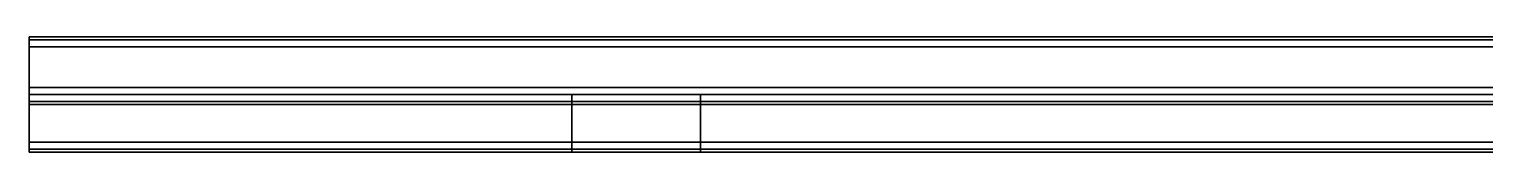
# Model space of a CAD drawing. Header units: millimetres. Extents: x -2000 to 0, y -2 to 2.
# Drawn here: x -2000 to -1940.1, y -2.4 to 2.4 of the extents above; entities that cross this region are included whole.
import ezdxf

# ---------------------------------------------------------------- set-up
doc = ezdxf.new("R2010")
doc.units = ezdxf.units.MM
doc.header["$MEASUREMENT"] = 0
doc.layers.add('2 Meter Open Rail', color=7, linetype='Continuous')

msp = doc.modelspace()

# ---------------------------------------------------------------- linework, layer by layer
at = {"layer": '2 Meter Open Rail', "lineweight": 30}
for p, q in [((-2000, 2.374, 19.908), (-2000, 2.375, 19.922)), ((-2000, 2.375, 19.922), (-2000, 2.375, 19.935)), ((-2000, 2.375, 19.935), (-2000, 2.375, 20.122)), ((-2000, 2.375, 20.122), (-2000, 2.375, 20.136)), ((-2000, 2.375, 20.136), (-2000, 2.374, 20.15)), ((-2000, 2.375, 20.122), (0, 2.375, 20.122)), ((-2000, 2.375, 19.935), (0, 2.375, 19.935)), ((-2000, 2.373, 19.894), (-2000, 2.374, 19.908)), ((-2000, 2.374, 20.15), (-2000, 2.373, 20.164)), ((-2000, 2.371, 19.88), (-2000, 2.373, 19.894)), ((-2000, 2.373, 20.164), (-2000, 2.371, 20.177)), ((-2000, 2.369, 19.866), (-2000, 2.371, 19.88)), ((-2000, 2.371, 20.177), (-2000, 2.369, 20.191)), ((-2000, 2.366, 19.853), (-2000, 2.369, 19.866)), ((-2000, 2.369, 20.191), (-2000, 2.366, 20.205)), ((-2000, 2.363, 19.839), (-2000, 2.366, 19.853)), ((-2000, 2.366, 20.205), (-2000, 2.363, 20.218)), ((-2000, 2.36, 19.826), (-2000, 2.363, 19.839)), ((-2000, 2.363, 20.218), (-2000, 2.36, 20.232)), ((-2000, 2.356, 19.813), (-2000, 2.36, 19.826)), ((-2000, 2.36, 20.232), (-2000, 2.356, 20.245)), ((-2000, 2.352, 19.799), (-2000, 2.356, 19.813)), ((-2000, 2.356, 20.245), (-2000, 2.352, 20.258)), ((-2000, 2.347, 19.786), (-2000, 2.352, 19.799)), ((-2000, 2.352, 20.258), (-2000, 2.347, 20.271)), ((-2000, 2.341, 19.774), (-2000, 2.347, 19.786)), ((-2000, 2.347, 20.271), (-2000, 2.341, 20.284)), ((-2000, 2.336, 19.761), (-2000, 2.341, 19.774)), ((-2000, 2.341, 20.284), (-2000, 2.336, 20.297)), ((-2000, 2.329, 19.749), (-2000, 2.336, 19.761)), ((-2000, 2.336, 20.297), (-2000, 2.329, 20.309)), ((-2000, 2.323, 19.736), (-2000, 2.329, 19.749)), ((-2000, 2.329, 20.309), (-2000, 2.323, 20.321)), ((-2000, 2.316, 19.724), (-2000, 2.323, 19.736)), ((-2000, 2.323, 20.321), (-2000, 2.316, 20.333)), ((-2000, 2.308, 19.713), (-2000, 2.316, 19.724)), ((-2000, 2.316, 20.333), (-2000, 2.308, 20.345)), ((-2000, 2.301, 19.701), (-2000, 2.308, 19.713)), ((-2000, 2.308, 20.345), (-2000, 2.301, 20.356)), ((-2000, 2.292, 19.69), (-2000, 2.301, 19.701)), ((-2000, 2.301, 20.356), (-2000, 2.292, 20.368)), ((-2000, 2.284, 19.679), (-2000, 2.292, 19.69)), ((-2000, 2.292, 20.368), (-2000, 2.284, 20.378)), ((-2000, 2.275, 19.668), (-2000, 2.284, 19.679)), ((-2000, 2.284, 20.378), (-2000, 2.275, 20.389)), ((-2000, 2.266, 19.658), (-2000, 2.275, 19.668)), ((-2000, 2.275, 20.389), (-2000, 2.266, 20.399)), ((-2000, 2.256, 19.648), (-2000, 2.266, 19.658)), ((-2000, 2.266, 20.399), (-2000, 2.256, 20.409)), ((-2000, 2.246, 19.638), (-2000, 2.256, 19.648)), ((-2000, 2.256, 20.409), (-2000, 0.287, 22.378)), ((-2000, 2.256, 20.409), (0, 2.256, 20.409)), ((-2000, 2.236, 19.629), (-2000, 2.246, 19.638)), ((-2000, 2.225, 19.62), (-2000, 2.236, 19.629)), ((-2000, 2.214, 19.612), (-2000, 2.225, 19.62)), ((-2000, 2.203, 19.603), (-2000, 2.214, 19.612)), ((-2000, 2.191, 19.596), (-2000, 2.203, 19.603)), ((-2000, 2.18, 19.588), (-2000, 2.191, 19.596)), ((-2000, 2.168, 19.581), (-2000, 2.18, 19.588)), ((-2000, 2.156, 19.575), (-2000, 2.168, 19.581)), ((-2000, 2.143, 19.568), (-2000, 2.156, 19.575)), ((-2000, 2.131, 19.563), (-2000, 2.143, 19.568)), ((-2000, 2.118, 19.557), (-2000, 2.131, 19.563)), ((-2000, 2.105, 19.553), (-2000, 2.118, 19.557)), ((-2000, 2.092, 19.548), (-2000, 2.105, 19.553)), ((-2000, 2.078, 19.544), (-2000, 2.092, 19.548)), ((-2000, 2.065, 19.541), (-2000, 2.078, 19.544)), ((-2000, 2.051, 19.538), (-2000, 2.065, 19.541)), ((-2000, 2.038, 19.535), (-2000, 2.051, 19.538)), ((-2000, 2.024, 19.533), (-2000, 2.038, 19.535)), ((-2000, 2.01, 19.531), (-2000, 2.024, 19.533)), ((-2000, 1.996, 19.53), (-2000, 2.01, 19.531)), ((-2000, 1.982, 19.529), (-2000, 1.996, 19.53)), ((-2000, 1.969, 19.529), (-2000, 1.982, 19.529)), ((-2000, 0, 19.529), (-2000, 1.969, 19.529)), ((-2000, 1.969, 19.529), (0, 1.969, 19.529)), ((-2000, 0.287, 22.378), (-2000, 0.277, 22.388)), ((-2000, 0.287, 22.378), (0, 0.287, 22.378)), ((-2000, 0.277, 22.388), (-2000, 0.267, 22.397)), ((-2000, 0.267, 22.397), (-2000, 0.256, 22.406)), ((-2000, 0.256, 22.406), (-2000, 0.246, 22.414)), ((-2000, 0.246, 22.414), (-2000, 0.234, 22.423)), ((-2000, 0.234, 22.423), (-2000, 0.223, 22.43)), ((-2000, 0.223, 22.43), (-2000, 0.211, 22.438)), ((-2000, 0.211, 22.438), (-2000, 0.199, 22.445)), ((-2000, 0.199, 22.445), (-2000, 0.187, 22.451)), ((-2000, 0.187, 22.451), (-2000, 0.175, 22.458)), ((-2000, 0.175, 22.458), (-2000, 0.162, 22.463)), ((-2000, 0.162, 22.463), (-2000, 0.149, 22.469)), ((-2000, 0.149, 22.469), (-2000, 0.136, 22.474)), ((-2000, 0.136, 22.474), (-2000, 0.123, 22.478)), ((-2000, 0.123, 22.478), (-2000, 0.11, 22.482)), ((-2000, 0.11, 22.482), (-2000, 0.096, 22.485)), ((-2000, 0.096, 22.485), (-2000, 0.083, 22.488)), ((-2000, 0.083, 22.488), (-2000, 0.069, 22.491)), ((-2000, 0.069, 22.491), (-2000, 0.055, 22.493)), ((-2000, 0.055, 22.493), (-2000, 0.042, 22.495)), ((-2000, 0.042, 22.495), (-2000, 0.028, 22.496)), ((-2000, 0.028, 22.496), (-2000, 0.014, 22.497)), ((-2000, 0.014, 22.497), (-2000, 0, 22.497)), ((-2000, 0, 0.406), (-2000, 0, 19.529)), ((-2000, 0, 19.529), (0, 0, 19.529)), ((-2000, 0, 19.529), (-2000, 0, 22.497)), ((-2000, -0.001, 0.379), (-2000, 0, 0.393)), ((-2000, 0, 0.393), (-2000, 0, 0.406)), ((-2000, 0, 22.497), (-2000, -0.014, 22.497)), ((-2000, -2.375, 11.333), (-2000, 0, 11.333)), ((-2000, 0, 0.406), (0, 0, 0.406)), ((-2000, -0.002, 0.365), (-2000, -0.001, 0.379)), ((-2000, -0.004, 0.351), (-2000, -0.002, 0.365)), ((-2000, -0.006, 0.337), (-2000, -0.004, 0.351)), ((-2000, -0.009, 0.324), (-2000, -0.006, 0.337)), ((-2000, -0.012, 0.31), (-2000, -0.009, 0.324)), ((-2000, -0.015, 0.297), (-2000, -0.012, 0.31)), ((-2000, -0.014, 22.497), (-2000, -0.028, 22.496)), ((-2000, -0.019, 0.283), (-2000, -0.015, 0.297)), ((-2000, -0.023, 0.27), (-2000, -0.019, 0.283)), ((-2000, -0.028, 0.257), (-2000, -0.023, 0.27)), ((-2000, -0.034, 0.244), (-2000, -0.028, 0.257)), ((-2000, -0.028, 22.496), (-2000, -0.042, 22.495)), ((-2000, -0.039, 0.232), (-2000, -0.034, 0.244)), ((-2000, -0.046, 0.219), (-2000, -0.039, 0.232)), ((-2000, -0.042, 22.495), (-2000, -0.055, 22.493)), ((-2000, -0.052, 0.207), (-2000, -0.046, 0.219)), ((-2000, -0.059, 0.195), (-2000, -0.052, 0.207)), ((-2000, -0.055, 22.493), (-2000, -0.069, 22.491)), ((-2000, -0.067, 0.184), (-2000, -0.059, 0.195)), ((-2000, -0.074, 0.172), (-2000, -0.067, 0.184)), ((-2000, -0.069, 22.491), (-2000, -0.083, 22.488)), ((-2000, -0.083, 0.161), (-2000, -0.074, 0.172)), ((-2000, -0.091, 0.15), (-2000, -0.083, 0.161)), ((-2000, -0.083, 22.488), (-2000, -0.096, 22.485)), ((-2000, -0.1, 0.139), (-2000, -0.091, 0.15)), ((-2000, -0.096, 22.485), (-2000, -0.11, 22.482)), ((-2000, -0.109, 0.129), (-2000, -0.1, 0.139)), ((-2000, -0.119, 0.119), (-2000, -0.109, 0.129)), ((-2000, -0.11, 22.482), (-2000, -0.123, 22.478)), ((-2000, -0.129, 0.109), (-2000, -0.119, 0.119)), ((-2000, -0.123, 22.478), (-2000, -0.136, 22.474)), ((-2000, -0.139, 0.1), (-2000, -0.129, 0.109)), ((-2000, -0.136, 22.474), (-2000, -0.149, 22.469)), ((-2000, -0.15, 0.091), (-2000, -0.139, 0.1)), ((-2000, -0.149, 22.469), (-2000, -0.162, 22.463)), ((-2000, -0.161, 0.083), (-2000, -0.15, 0.091)), ((-2000, -0.172, 0.074), (-2000, -0.161, 0.083)), ((-2000, -0.162, 22.463), (-2000, -0.175, 22.458)), ((-2000, -0.184, 0.067), (-2000, -0.172, 0.074)), ((-2000, -0.175, 22.458), (-2000, -0.187, 22.451)), ((-2000, -0.195, 0.059), (-2000, -0.184, 0.067)), ((-2000, -0.187, 22.451), (-2000, -0.199, 22.445)), ((-2000, -0.207, 0.052), (-2000, -0.195, 0.059)), ((-2000, -0.199, 22.445), (-2000, -0.211, 22.438)), ((-2000, -0.219, 0.046), (-2000, -0.207, 0.052)), ((-2000, -0.211, 22.438), (-2000, -0.223, 22.43)), ((-2000, -0.232, 0.039), (-2000, -0.219, 0.046)), ((-2000, -0.223, 22.43), (-2000, -0.234, 22.423)), ((-2000, -0.244, 0.034), (-2000, -0.232, 0.039)), ((-2000, -0.234, 22.423), (-2000, -0.246, 22.414)), ((-2000, -0.257, 0.028), (-2000, -0.244, 0.034)), ((-2000, -0.246, 22.414), (-2000, -0.256, 22.406)), ((-2000, -0.256, 22.406), (-2000, -0.267, 22.397)), ((-2000, -0.27, 0.023), (-2000, -0.257, 0.028)), ((-2000, -0.267, 22.397), (-2000, -0.277, 22.388)), ((-2000, -0.283, 0.019), (-2000, -0.27, 0.023)), ((-2000, -0.277, 22.388), (-2000, -0.287, 22.378)), ((-2000, -0.297, 0.015), (-2000, -0.283, 0.019)), ((-2000, -0.287, 22.378), (-2000, -2.256, 20.409)), ((-2000, -0.287, 22.378), (0, -0.287, 22.378)), ((-2000, -0.31, 0.012), (-2000, -0.297, 0.015)), ((-2000, -0.324, 0.009), (-2000, -0.31, 0.012)), ((-2000, -0.337, 0.006), (-2000, -0.324, 0.009)), ((-2000, -0.351, 0.004), (-2000, -0.337, 0.006)), ((-2000, -0.365, 0.002), (-2000, -0.351, 0.004)), ((-2000, -0.379, 0.001), (-2000, -0.365, 0.002)), ((-2000, -0.393, 0), (-2000, -0.379, 0.001)), ((-2000, -0.406), (-2000, -0.393, 0)), ((-2000, -1.969), (-2000, -0.406)), ((-2000, -0.406), (0, -0.406)), ((-1977.649, 0, 13.163), (-1977.65, 0, 6.404)), ((-1977.65, 0, 6.404), (-1977.649, 0, 6.345)), ((-1977.65, 0, 6.404), (-1977.65, -2.375, 6.404)), ((-1977.65, 0, 13.104), (-1977.65, -2.375, 13.104)), ((-1977.647, 0, 13.222), (-1977.649, 0, 13.163)), ((-1977.649, 0, 6.345), (-1977.647, 0, 6.286)), ((-1977.644, 0, 13.282), (-1977.647, 0, 13.222)), ((-1977.647, 0, 6.286), (-1977.644, 0, 6.226)), ((-1977.639, 0, 13.342), (-1977.644, 0, 13.282)), ((-1977.644, 0, 6.226), (-1977.639, 0, 6.166)), ((-1977.633, 0, 13.403), (-1977.639, 0, 13.342)), ((-1977.639, 0, 6.166), (-1977.633, 0, 6.106)), ((-1977.625, 0, 13.464), (-1977.633, 0, 13.403)), ((-1977.633, 0, 6.106), (-1977.625, 0, 6.045)), ((-1977.616, 0, 13.525), (-1977.625, 0, 13.464)), ((-1977.625, 0, 6.045), (-1977.616, 0, 5.984)), ((-1977.606, 0, 13.587), (-1977.616, 0, 13.525)), ((-1977.616, 0, 5.984), (-1977.606, 0, 5.922)), ((-1977.594, 0, 13.648), (-1977.606, 0, 13.587)), ((-1977.606, 0, 5.922), (-1977.594, 0, 5.86)), ((-1977.58, 0, 13.71), (-1977.594, 0, 13.648)), ((-1977.594, 0, 5.86), (-1977.58, 0, 5.799)), ((-1977.565, 0, 13.772), (-1977.58, 0, 13.71)), ((-1977.58, 0, 5.799), (-1977.565, 0, 5.737)), ((-1977.548, 0, 13.833), (-1977.565, 0, 13.772)), ((-1977.565, 0, 5.737), (-1977.548, 0, 5.675)), ((-1977.529, 0, 13.895), (-1977.548, 0, 13.833)), ((-1977.548, 0, 5.675), (-1977.529, 0, 5.613)), ((-1977.509, 0, 13.957), (-1977.529, 0, 13.895)), ((-1977.529, 0, 5.613), (-1977.509, 0, 5.552)), ((-1977.487, 0, 14.018), (-1977.509, 0, 13.957)), ((-1977.509, 0, 5.552), (-1977.487, 0, 5.49)), ((-1977.464, 0, 14.08), (-1977.487, 0, 14.018)), ((-1977.487, 0, 5.49), (-1977.464, 0, 5.429)), ((-1977.439, 0, 14.141), (-1977.464, 0, 14.08)), ((-1977.464, 0, 5.429), (-1977.439, 0, 5.368)), ((-1977.412, 0, 14.201), (-1977.439, 0, 14.141)), ((-1977.439, 0, 5.368), (-1977.412, 0, 5.307)), ((-1977.384, 0, 14.262), (-1977.412, 0, 14.201)), ((-1977.412, 0, 5.307), (-1977.384, 0, 5.247)), ((-1977.354, 0, 14.321), (-1977.384, 0, 14.262)), ((-1977.384, 0, 5.247), (-1977.354, 0, 5.187)), ((-1977.322, 0, 14.381), (-1977.354, 0, 14.321)), ((-1977.354, 0, 5.187), (-1977.322, 0, 5.128)), ((-1977.289, 0, 14.439), (-1977.322, 0, 14.381)), ((-1977.322, 0, 5.128), (-1977.289, 0, 5.069)), ((-1977.254, 0, 14.497), (-1977.289, 0, 14.439)), ((-1977.289, 0, 5.069), (-1977.254, 0, 5.011)), ((-1977.218, 0, 14.554), (-1977.254, 0, 14.497)), ((-1977.254, 0, 5.011), (-1977.218, 0, 4.954)), ((-1977.18, 0, 14.611), (-1977.218, 0, 14.554)), ((-1977.218, 0, 4.954), (-1977.18, 0, 4.898)), ((-1977.141, 0, 14.666), (-1977.18, 0, 14.611)), ((-1977.18, 0, 4.898), (-1977.141, 0, 4.842)), ((-1977.1, 0, 14.721), (-1977.141, 0, 14.666)), ((-1977.141, 0, 4.842), (-1977.1, 0, 4.788)), ((-1977.057, 0, 14.775), (-1977.1, 0, 14.721)), ((-1977.1, 0, 4.788), (-1977.057, 0, 4.734)), ((-1977.014, 0, 14.827), (-1977.057, 0, 14.775)), ((-1977.057, 0, 4.734), (-1977.014, 0, 4.681)), ((-1976.968, 0, 14.879), (-1977.014, 0, 14.827)), ((-1977.014, 0, 4.681), (-1976.968, 0, 4.63)), ((-1976.922, 0, 14.929), (-1976.968, 0, 14.879)), ((-1976.968, 0, 4.63), (-1976.922, 0, 4.58)), ((-1976.874, 0, 14.978), (-1976.922, 0, 14.929)), ((-1976.922, 0, 4.58), (-1976.874, 0, 4.53)), ((-1976.825, 0, 15.026), (-1976.874, 0, 14.978)), ((-1976.874, 0, 4.53), (-1976.825, 0, 4.483)), ((-1976.774, 0, 15.073), (-1976.825, 0, 15.026)), ((-1976.825, 0, 4.483), (-1976.774, 0, 4.436)), ((-1976.723, 0, 15.118), (-1976.774, 0, 15.073)), ((-1976.774, 0, 4.436), (-1976.723, 0, 4.391)), ((-1976.67, 0, 15.162), (-1976.723, 0, 15.118)), ((-1976.723, 0, 4.391), (-1976.67, 0, 4.347)), ((-1976.617, 0, 15.204), (-1976.67, 0, 15.162)), ((-1976.67, 0, 4.347), (-1976.617, 0, 4.305)), ((-1976.562, 0, 15.245), (-1976.617, 0, 15.204)), ((-1976.617, 0, 4.305), (-1976.562, 0, 4.264)), ((-1976.507, 0, 15.284), (-1976.562, 0, 15.245)), ((-1976.562, 0, 4.264), (-1976.507, 0, 4.224)), ((-1976.45, 0, 15.322), (-1976.507, 0, 15.284)), ((-1976.507, 0, 4.224), (-1976.45, 0, 4.186)), ((-1976.393, 0, 15.359), (-1976.45, 0, 15.322)), ((-1976.45, 0, 4.186), (-1976.393, 0, 4.15)), ((-1976.335, 0, 15.393), (-1976.393, 0, 15.359)), ((-1976.393, 0, 4.15), (-1976.335, 0, 4.115)), ((-1976.276, 0, 15.427), (-1976.335, 0, 15.393)), ((-1976.335, 0, 4.115), (-1976.276, 0, 4.082)), ((-1976.217, 0, 15.458), (-1976.276, 0, 15.427)), ((-1976.276, 0, 4.082), (-1976.217, 0, 4.05)), ((-1976.157, 0, 15.488), (-1976.217, 0, 15.458)), ((-1976.217, 0, 4.05), (-1976.157, 0, 4.02)), ((-1976.097, 0, 15.517), (-1976.157, 0, 15.488)), ((-1976.157, 0, 4.02), (-1976.097, 0, 3.992)), ((-1976.036, 0, 15.543), (-1976.097, 0, 15.517)), ((-1976.097, 0, 3.992), (-1976.036, 0, 3.965)), ((-1975.975, 0, 15.568), (-1976.036, 0, 15.543)), ((-1976.036, 0, 3.965), (-1975.975, 0, 3.94)), ((-1975.914, 0, 15.592), (-1975.975, 0, 15.568)), ((-1975.975, 0, 3.94), (-1975.914, 0, 3.917)), ((-1975.853, 0, 15.613), (-1975.914, 0, 15.592)), ((-1975.914, 0, 3.917), (-1975.853, 0, 3.895)), ((-1975.791, 0, 15.634), (-1975.853, 0, 15.613)), ((-1975.853, 0, 3.895), (-1975.791, 0, 3.875)), ((-1975.729, 0, 15.652), (-1975.791, 0, 15.634)), ((-1975.791, 0, 3.875), (-1975.729, 0, 3.857)), ((-1975.667, 0, 15.669), (-1975.729, 0, 15.652)), ((-1975.729, 0, 3.857), (-1975.667, 0, 3.84)), ((-1975.606, 0, 15.684), (-1975.667, 0, 15.669)), ((-1975.667, 0, 3.84), (-1975.606, 0, 3.824)), ((-1975.544, 0, 15.698), (-1975.606, 0, 15.684)), ((-1975.606, 0, 3.824), (-1975.544, 0, 3.811)), ((-1975.482, 0, 15.71), (-1975.544, 0, 15.698)), ((-1975.544, 0, 3.811), (-1975.482, 0, 3.799)), ((-1975.421, 0, 15.721), (-1975.482, 0, 15.71)), ((-1975.482, 0, 3.799), (-1975.421, 0, 3.788)), ((-1975.36, 0, 15.73), (-1975.421, 0, 15.721)), ((-1975.421, 0, 3.788), (-1975.36, 0, 3.779)), ((-1975.299, 0, 15.737), (-1975.36, 0, 15.73)), ((-1975.36, 0, 3.779), (-1975.299, 0, 3.771)), ((-1975.238, 0, 15.744), (-1975.299, 0, 15.737)), ((-1975.299, 0, 3.771), (-1975.238, 0, 3.765)), ((-1975.178, 0, 15.748), (-1975.238, 0, 15.744)), ((-1975.238, 0, 3.765), (-1975.178, 0, 3.76)), ((-1975.118, 0, 15.752), (-1975.178, 0, 15.748)), ((-1975.178, 0, 3.76), (-1975.118, 0, 3.757)), ((-1975.059, 0, 15.754), (-1975.118, 0, 15.752)), ((-1975.118, 0, 3.757), (-1975.059, 0, 3.755)), ((-1975, 0, 15.754), (-1975.059, 0, 15.754)), ((-1975.059, 0, 3.755), (-1975, 0, 3.754)), ((-1974.941, 0, 15.754), (-1975, 0, 15.754)), ((-1975, 0, 3.754), (-1974.941, 0, 3.755)), ((-1974.882, 0, 15.752), (-1974.941, 0, 15.754)), ((-1974.941, 0, 3.755), (-1974.882, 0, 3.757)), ((-1974.822, 0, 15.748), (-1974.882, 0, 15.752)), ((-1974.882, 0, 3.757), (-1974.822, 0, 3.76)), ((-1974.762, 0, 15.744), (-1974.822, 0, 15.748)), ((-1974.822, 0, 3.76), (-1974.762, 0, 3.765)), ((-1974.701, 0, 15.737), (-1974.762, 0, 15.744)), ((-1974.762, 0, 3.765), (-1974.701, 0, 3.771)), ((-1974.64, 0, 15.73), (-1974.701, 0, 15.737)), ((-1974.701, 0, 3.771), (-1974.64, 0, 3.779)), ((-1974.579, 0, 15.721), (-1974.64, 0, 15.73)), ((-1974.64, 0, 3.779), (-1974.579, 0, 3.788)), ((-1974.518, 0, 15.71), (-1974.579, 0, 15.721)), ((-1974.579, 0, 3.788), (-1974.518, 0, 3.799)), ((-1974.456, 0, 15.698), (-1974.518, 0, 15.71)), ((-1974.518, 0, 3.799), (-1974.456, 0, 3.811)), ((-1974.394, 0, 15.684), (-1974.456, 0, 15.698)), ((-1974.456, 0, 3.811), (-1974.394, 0, 3.824)), ((-1974.333, 0, 15.669), (-1974.394, 0, 15.684)), ((-1974.394, 0, 3.824), (-1974.333, 0, 3.84)), ((-1974.271, 0, 15.652), (-1974.333, 0, 15.669)), ((-1974.333, 0, 3.84), (-1974.271, 0, 3.857)), ((-1974.209, 0, 15.634), (-1974.271, 0, 15.652)), ((-1974.271, 0, 3.857), (-1974.209, 0, 3.875)), ((-1974.147, 0, 15.613), (-1974.209, 0, 15.634)), ((-1974.209, 0, 3.875), (-1974.147, 0, 3.895)), ((-1974.086, 0, 15.592), (-1974.147, 0, 15.613)), ((-1974.147, 0, 3.895), (-1974.086, 0, 3.917)), ((-1974.025, 0, 15.568), (-1974.086, 0, 15.592)), ((-1974.086, 0, 3.917), (-1974.025, 0, 3.94)), ((-1973.964, 0, 15.543), (-1974.025, 0, 15.568)), ((-1974.025, 0, 3.94), (-1973.964, 0, 3.965)), ((-1973.903, 0, 15.517), (-1973.964, 0, 15.543)), ((-1973.964, 0, 3.965), (-1973.903, 0, 3.992)), ((-1973.843, 0, 15.488), (-1973.903, 0, 15.517)), ((-1973.903, 0, 3.992), (-1973.843, 0, 4.02)), ((-1973.783, 0, 15.458), (-1973.843, 0, 15.488)), ((-1973.843, 0, 4.02), (-1973.783, 0, 4.05)), ((-1973.724, 0, 15.427), (-1973.783, 0, 15.458)), ((-1973.783, 0, 4.05), (-1973.724, 0, 4.082)), ((-1973.665, 0, 15.393), (-1973.724, 0, 15.427)), ((-1973.724, 0, 4.082), (-1973.665, 0, 4.115)), ((-1973.607, 0, 15.359), (-1973.665, 0, 15.393)), ((-1973.665, 0, 4.115), (-1973.607, 0, 4.15)), ((-1973.55, 0, 15.322), (-1973.607, 0, 15.359)), ((-1973.607, 0, 4.15), (-1973.55, 0, 4.186)), ((-1973.493, 0, 15.284), (-1973.55, 0, 15.322)), ((-1973.55, 0, 4.186), (-1973.493, 0, 4.224)), ((-1973.438, 0, 15.245), (-1973.493, 0, 15.284)), ((-1973.493, 0, 4.224), (-1973.438, 0, 4.264)), ((-1973.383, 0, 15.204), (-1973.438, 0, 15.245)), ((-1973.438, 0, 4.264), (-1973.383, 0, 4.305)), ((-1973.33, 0, 15.162), (-1973.383, 0, 15.204)), ((-1973.383, 0, 4.305), (-1973.33, 0, 4.347)), ((-1973.277, 0, 15.118), (-1973.33, 0, 15.162)), ((-1973.33, 0, 4.347), (-1973.277, 0, 4.391)), ((-1973.226, 0, 15.073), (-1973.277, 0, 15.118)), ((-1973.277, 0, 4.391), (-1973.226, 0, 4.436)), ((-1973.175, 0, 15.026), (-1973.226, 0, 15.073)), ((-1973.226, 0, 4.436), (-1973.175, 0, 4.483)), ((-1973.126, 0, 14.978), (-1973.175, 0, 15.026)), ((-1973.175, 0, 4.483), (-1973.126, 0, 4.53)), ((-1973.078, 0, 14.929), (-1973.126, 0, 14.978)), ((-1973.126, 0, 4.53), (-1973.078, 0, 4.58)), ((-1973.032, 0, 14.879), (-1973.078, 0, 14.929)), ((-1973.078, 0, 4.58), (-1973.032, 0, 4.63)), ((-1972.986, 0, 14.827), (-1973.032, 0, 14.879)), ((-1973.032, 0, 4.63), (-1972.986, 0, 4.681)), ((-1972.943, 0, 14.775), (-1972.986, 0, 14.827)), ((-1972.986, 0, 4.681), (-1972.943, 0, 4.734)), ((-1972.9, 0, 14.721), (-1972.943, 0, 14.775)), ((-1972.943, 0, 4.734), (-1972.9, 0, 4.788)), ((-1972.859, 0, 14.666), (-1972.9, 0, 14.721)), ((-1972.9, 0, 4.788), (-1972.859, 0, 4.842)), ((-1972.82, 0, 14.611), (-1972.859, 0, 14.666)), ((-1972.859, 0, 4.842), (-1972.82, 0, 4.898)), ((-1972.782, 0, 14.554), (-1972.82, 0, 14.611)), ((-1972.82, 0, 4.898), (-1972.782, 0, 4.954)), ((-1972.746, 0, 14.497), (-1972.782, 0, 14.554)), ((-1972.782, 0, 4.954), (-1972.746, 0, 5.011)), ((-1972.711, 0, 14.439), (-1972.746, 0, 14.497)), ((-1972.746, 0, 5.011), (-1972.711, 0, 5.069)), ((-1972.678, 0, 14.381), (-1972.711, 0, 14.439)), ((-1972.711, 0, 5.069), (-1972.678, 0, 5.128)), ((-1972.646, 0, 14.321), (-1972.678, 0, 14.381)), ((-1972.678, 0, 5.128), (-1972.646, 0, 5.187)), ((-1972.616, 0, 14.262), (-1972.646, 0, 14.321)), ((-1972.646, 0, 5.187), (-1972.616, 0, 5.247)), ((-1972.588, 0, 14.201), (-1972.616, 0, 14.262)), ((-1972.616, 0, 5.247), (-1972.588, 0, 5.307)), ((-1972.561, 0, 14.141), (-1972.588, 0, 14.201)), ((-1972.588, 0, 5.307), (-1972.561, 0, 5.368)), ((-1972.536, 0, 14.08), (-1972.561, 0, 14.141)), ((-1972.561, 0, 5.368), (-1972.536, 0, 5.429)), ((-1972.513, 0, 14.018), (-1972.536, 0, 14.08)), ((-1972.536, 0, 5.429), (-1972.513, 0, 5.49)), ((-1972.491, 0, 13.957), (-1972.513, 0, 14.018)), ((-1972.513, 0, 5.49), (-1972.491, 0, 5.552)), ((-1972.471, 0, 13.895), (-1972.491, 0, 13.957)), ((-1972.491, 0, 5.552), (-1972.471, 0, 5.613)), ((-1972.452, 0, 13.833), (-1972.471, 0, 13.895)), ((-1972.471, 0, 5.613), (-1972.452, 0, 5.675)), ((-1972.435, 0, 13.772), (-1972.452, 0, 13.833)), ((-1972.452, 0, 5.675), (-1972.435, 0, 5.737)), ((-1972.42, 0, 13.71), (-1972.435, 0, 13.772)), ((-1972.435, 0, 5.737), (-1972.42, 0, 5.799)), ((-1972.406, 0, 13.648), (-1972.42, 0, 13.71)), ((-1972.42, 0, 5.799), (-1972.406, 0, 5.86)), ((-1972.394, 0, 13.587), (-1972.406, 0, 13.648)), ((-1972.406, 0, 5.86), (-1972.394, 0, 5.922)), ((-1972.384, 0, 13.525), (-1972.394, 0, 13.587)), ((-1972.394, 0, 5.922), (-1972.384, 0, 5.984)), ((-1972.375, 0, 13.464), (-1972.384, 0, 13.525)), ((-1972.384, 0, 5.984), (-1972.375, 0, 6.045)), ((-1972.367, 0, 13.403), (-1972.375, 0, 13.464)), ((-1972.375, 0, 6.045), (-1972.367, 0, 6.106)), ((-1972.361, 0, 13.342), (-1972.367, 0, 13.403)), ((-1972.367, 0, 6.106), (-1972.361, 0, 6.166)), ((-1972.356, 0, 13.282), (-1972.361, 0, 13.342)), ((-1972.361, 0, 6.166), (-1972.356, 0, 6.226)), ((-1972.353, 0, 13.222), (-1972.356, 0, 13.282)), ((-1972.356, 0, 6.226), (-1972.353, 0, 6.286)), ((-1972.351, 0, 13.163), (-1972.353, 0, 13.222)), ((-1972.353, 0, 6.286), (-1972.351, 0, 6.345)), ((-1972.35, 0, 6.404), (-1972.351, 0, 13.163)), ((-1972.351, 0, 6.345), (-1972.35, 0, 6.404)), ((-1972.35, 0, 6.404), (-1972.35, -2.375, 6.404)), ((-1972.35, 0, 13.104), (-1972.35, -2.375, 13.104)), ((-2000, -1.969), (0, -1.969)), ((-2000, -1.982, 0), (-2000, -1.969)), ((-2000, -1.996, 0.001), (-2000, -1.982, 0)), ((-2000, -2.01, 0.002), (-2000, -1.996, 0.001)), ((-2000, -2.024, 0.004), (-2000, -2.01, 0.002)), ((-2000, -2.038, 0.006), (-2000, -2.024, 0.004)), ((-2000, -2.051, 0.009), (-2000, -2.038, 0.006)), ((-2000, -2.065, 0.012), (-2000, -2.051, 0.009)), ((-2000, -2.078, 0.015), (-2000, -2.065, 0.012)), ((-2000, -2.092, 0.019), (-2000, -2.078, 0.015)), ((-2000, -2.105, 0.023), (-2000, -2.092, 0.019)), ((-2000, -2.118, 0.028), (-2000, -2.105, 0.023)), ((-2000, -2.131, 0.034), (-2000, -2.118, 0.028)), ((-2000, -2.143, 0.039), (-2000, -2.131, 0.034)), ((-2000, -2.156, 0.046), (-2000, -2.143, 0.039)), ((-2000, -2.168, 0.052), (-2000, -2.156, 0.046)), ((-2000, -2.18, 0.059), (-2000, -2.168, 0.052)), ((-2000, -2.191, 0.067), (-2000, -2.18, 0.059)), ((-2000, -2.203, 0.074), (-2000, -2.191, 0.067)), ((-2000, -2.214, 0.083), (-2000, -2.203, 0.074)), ((-2000, -2.225, 0.091), (-2000, -2.214, 0.083)), ((-2000, -2.236, 0.1), (-2000, -2.225, 0.091)), ((-2000, -2.246, 0.109), (-2000, -2.236, 0.1)), ((-2000, -2.256, 0.119), (-2000, -2.246, 0.109)), ((-2000, -2.256, 20.409), (-2000, -2.266, 20.399)), ((-2000, -2.266, 0.129), (-2000, -2.256, 0.119)), ((-2000, -2.256, 20.409), (0, -2.256, 20.409)), ((-2000, -2.266, 20.399), (-2000, -2.275, 20.389)), ((-2000, -2.275, 0.139), (-2000, -2.266, 0.129)), ((-2000, -2.275, 20.389), (-2000, -2.284, 20.378)), ((-2000, -2.284, 0.15), (-2000, -2.275, 0.139)), ((-2000, -2.284, 20.378), (-2000, -2.292, 20.368)), ((-2000, -2.292, 0.161), (-2000, -2.284, 0.15)), ((-2000, -2.292, 20.368), (-2000, -2.301, 20.356)), ((-2000, -2.301, 0.172), (-2000, -2.292, 0.161)), ((-2000, -2.301, 20.356), (-2000, -2.308, 20.345)), ((-2000, -2.308, 0.184), (-2000, -2.301, 0.172)), ((-2000, -2.308, 20.345), (-2000, -2.316, 20.333)), ((-2000, -2.316, 0.195), (-2000, -2.308, 0.184)), ((-2000, -2.316, 20.333), (-2000, -2.323, 20.321)), ((-2000, -2.323, 0.207), (-2000, -2.316, 0.195)), ((-2000, -2.323, 20.321), (-2000, -2.329, 20.309)), ((-2000, -2.329, 0.219), (-2000, -2.323, 0.207)), ((-2000, -2.329, 20.309), (-2000, -2.336, 20.297)), ((-2000, -2.336, 0.232), (-2000, -2.329, 0.219)), ((-2000, -2.336, 20.297), (-2000, -2.341, 20.284)), ((-2000, -2.341, 0.244), (-2000, -2.336, 0.232)), ((-2000, -2.341, 20.284), (-2000, -2.347, 20.271)), ((-2000, -2.347, 0.257), (-2000, -2.341, 0.244)), ((-2000, -2.347, 20.271), (-2000, -2.352, 20.258)), ((-2000, -2.352, 0.27), (-2000, -2.347, 0.257)), ((-2000, -2.352, 20.258), (-2000, -2.356, 20.245)), ((-2000, -2.356, 0.283), (-2000, -2.352, 0.27)), ((-2000, -2.356, 20.245), (-2000, -2.36, 20.232)), ((-2000, -2.36, 0.297), (-2000, -2.356, 0.283)), ((-2000, -2.36, 20.232), (-2000, -2.363, 20.218)), ((-2000, -2.363, 0.31), (-2000, -2.36, 0.297)), ((-2000, -2.363, 20.218), (-2000, -2.366, 20.205)), ((-2000, -2.366, 0.324), (-2000, -2.363, 0.31)), ((-2000, -2.366, 20.205), (-2000, -2.369, 20.191)), ((-2000, -2.369, 0.337), (-2000, -2.366, 0.324)), ((-2000, -2.369, 20.191), (-2000, -2.371, 20.177)), ((-2000, -2.371, 0.351), (-2000, -2.369, 0.337)), ((-2000, -2.371, 20.177), (-2000, -2.373, 20.164)), ((-2000, -2.373, 0.365), (-2000, -2.371, 0.351)), ((-2000, -2.373, 20.164), (-2000, -2.374, 20.15)), ((-2000, -2.374, 0.379), (-2000, -2.373, 0.365)), ((-2000, -2.374, 20.15), (-2000, -2.375, 20.136)), ((-2000, -2.375, 0.393), (-2000, -2.374, 0.379)), ((-2000, -2.375, 20.136), (-2000, -2.375, 20.122)), ((-2000, -2.375, 20.122), (-2000, -2.375, 0.406)), ((-2000, -2.375, 0.406), (-2000, -2.375, 0.393)), ((-2000, -2.375, 0.406), (0, -2.375, 0.406)), ((-2000, -2.375, 20.122), (0, -2.375, 20.122)), ((-1977.649, -2.375, 6.345), (-1977.65, -2.375, 13.104)), ((-1977.65, -2.375, 13.104), (-1977.649, -2.375, 13.163)), ((-1977.647, -2.375, 6.286), (-1977.649, -2.375, 6.345)), ((-1977.649, -2.375, 13.163), (-1977.647, -2.375, 13.222)), ((-1977.644, -2.375, 6.226), (-1977.647, -2.375, 6.286)), ((-1977.647, -2.375, 13.222), (-1977.644, -2.375, 13.282)), ((-1977.639, -2.375, 6.166), (-1977.644, -2.375, 6.226)), ((-1977.644, -2.375, 13.282), (-1977.639, -2.375, 13.342)), ((-1977.633, -2.375, 6.106), (-1977.639, -2.375, 6.166)), ((-1977.639, -2.375, 13.342), (-1977.633, -2.375, 13.403)), ((-1977.625, -2.375, 6.045), (-1977.633, -2.375, 6.106)), ((-1977.633, -2.375, 13.403), (-1977.625, -2.375, 13.464)), ((-1977.616, -2.375, 5.984), (-1977.625, -2.375, 6.045)), ((-1977.625, -2.375, 13.464), (-1977.616, -2.375, 13.525)), ((-1977.606, -2.375, 5.922), (-1977.616, -2.375, 5.984)), ((-1977.616, -2.375, 13.525), (-1977.606, -2.375, 13.587)), ((-1977.594, -2.375, 5.86), (-1977.606, -2.375, 5.922)), ((-1977.606, -2.375, 13.587), (-1977.594, -2.375, 13.648)), ((-1977.58, -2.375, 5.799), (-1977.594, -2.375, 5.86)), ((-1977.594, -2.375, 13.648), (-1977.58, -2.375, 13.71)), ((-1977.565, -2.375, 5.737), (-1977.58, -2.375, 5.799)), ((-1977.58, -2.375, 13.71), (-1977.565, -2.375, 13.772)), ((-1977.548, -2.375, 5.675), (-1977.565, -2.375, 5.737)), ((-1977.565, -2.375, 13.772), (-1977.548, -2.375, 13.833)), ((-1977.529, -2.375, 5.613), (-1977.548, -2.375, 5.675)), ((-1977.548, -2.375, 13.833), (-1977.529, -2.375, 13.895)), ((-1977.509, -2.375, 5.552), (-1977.529, -2.375, 5.613)), ((-1977.529, -2.375, 13.895), (-1977.509, -2.375, 13.957)), ((-1977.487, -2.375, 5.49), (-1977.509, -2.375, 5.552)), ((-1977.509, -2.375, 13.957), (-1977.487, -2.375, 14.018)), ((-1977.464, -2.375, 5.429), (-1977.487, -2.375, 5.49)), ((-1977.487, -2.375, 14.018), (-1977.464, -2.375, 14.08)), ((-1977.439, -2.375, 5.368), (-1977.464, -2.375, 5.429)), ((-1977.464, -2.375, 14.08), (-1977.439, -2.375, 14.141)), ((-1977.412, -2.375, 5.307), (-1977.439, -2.375, 5.368)), ((-1977.439, -2.375, 14.141), (-1977.412, -2.375, 14.201)), ((-1977.384, -2.375, 5.247), (-1977.412, -2.375, 5.307)), ((-1977.412, -2.375, 14.201), (-1977.384, -2.375, 14.262)), ((-1977.354, -2.375, 5.187), (-1977.384, -2.375, 5.247)), ((-1977.384, -2.375, 14.262), (-1977.354, -2.375, 14.321)), ((-1977.322, -2.375, 5.128), (-1977.354, -2.375, 5.187)), ((-1977.354, -2.375, 14.321), (-1977.322, -2.375, 14.381)), ((-1977.289, -2.375, 5.069), (-1977.322, -2.375, 5.128)), ((-1977.322, -2.375, 14.381), (-1977.289, -2.375, 14.439)), ((-1977.254, -2.375, 5.011), (-1977.289, -2.375, 5.069)), ((-1977.289, -2.375, 14.439), (-1977.254, -2.375, 14.497)), ((-1977.218, -2.375, 4.954), (-1977.254, -2.375, 5.011)), ((-1977.254, -2.375, 14.497), (-1977.218, -2.375, 14.554)), ((-1977.18, -2.375, 4.898), (-1977.218, -2.375, 4.954)), ((-1977.218, -2.375, 14.554), (-1977.18, -2.375, 14.611)), ((-1977.141, -2.375, 4.842), (-1977.18, -2.375, 4.898)), ((-1977.18, -2.375, 14.611), (-1977.141, -2.375, 14.666)), ((-1977.1, -2.375, 4.788), (-1977.141, -2.375, 4.842)), ((-1977.141, -2.375, 14.666), (-1977.1, -2.375, 14.721)), ((-1977.057, -2.375, 4.734), (-1977.1, -2.375, 4.788)), ((-1977.1, -2.375, 14.721), (-1977.057, -2.375, 14.775)), ((-1977.014, -2.375, 4.681), (-1977.057, -2.375, 4.734)), ((-1977.057, -2.375, 14.775), (-1977.014, -2.375, 14.827)), ((-1976.968, -2.375, 4.63), (-1977.014, -2.375, 4.681)), ((-1977.014, -2.375, 14.827), (-1976.968, -2.375, 14.879)), ((-1976.922, -2.375, 4.58), (-1976.968, -2.375, 4.63)), ((-1976.968, -2.375, 14.879), (-1976.922, -2.375, 14.929)), ((-1976.874, -2.375, 4.53), (-1976.922, -2.375, 4.58)), ((-1976.922, -2.375, 14.929), (-1976.874, -2.375, 14.978)), ((-1976.825, -2.375, 4.483), (-1976.874, -2.375, 4.53)), ((-1976.874, -2.375, 14.978), (-1976.825, -2.375, 15.026)), ((-1976.774, -2.375, 4.436), (-1976.825, -2.375, 4.483)), ((-1976.825, -2.375, 15.026), (-1976.774, -2.375, 15.073)), ((-1976.723, -2.375, 4.391), (-1976.774, -2.375, 4.436)), ((-1976.774, -2.375, 15.073), (-1976.723, -2.375, 15.118)), ((-1976.67, -2.375, 4.347), (-1976.723, -2.375, 4.391)), ((-1976.723, -2.375, 15.118), (-1976.67, -2.375, 15.162)), ((-1976.617, -2.375, 4.305), (-1976.67, -2.375, 4.347)), ((-1976.67, -2.375, 15.162), (-1976.617, -2.375, 15.204)), ((-1976.562, -2.375, 4.264), (-1976.617, -2.375, 4.305)), ((-1976.617, -2.375, 15.204), (-1976.562, -2.375, 15.245)), ((-1976.507, -2.375, 4.224), (-1976.562, -2.375, 4.264)), ((-1976.562, -2.375, 15.245), (-1976.507, -2.375, 15.284)), ((-1976.45, -2.375, 4.186), (-1976.507, -2.375, 4.224)), ((-1976.507, -2.375, 15.284), (-1976.45, -2.375, 15.322)), ((-1976.393, -2.375, 4.15), (-1976.45, -2.375, 4.186)), ((-1976.45, -2.375, 15.322), (-1976.393, -2.375, 15.359)), ((-1976.335, -2.375, 4.115), (-1976.393, -2.375, 4.15)), ((-1976.393, -2.375, 15.359), (-1976.335, -2.375, 15.393)), ((-1976.276, -2.375, 4.082), (-1976.335, -2.375, 4.115)), ((-1976.335, -2.375, 15.393), (-1976.276, -2.375, 15.427)), ((-1976.217, -2.375, 4.05), (-1976.276, -2.375, 4.082)), ((-1976.276, -2.375, 15.427), (-1976.217, -2.375, 15.458)), ((-1976.157, -2.375, 4.02), (-1976.217, -2.375, 4.05)), ((-1976.217, -2.375, 15.458), (-1976.157, -2.375, 15.488)), ((-1976.097, -2.375, 3.992), (-1976.157, -2.375, 4.02)), ((-1976.157, -2.375, 15.488), (-1976.097, -2.375, 15.517)), ((-1976.036, -2.375, 3.965), (-1976.097, -2.375, 3.992)), ((-1976.097, -2.375, 15.517), (-1976.036, -2.375, 15.543)), ((-1975.975, -2.375, 3.94), (-1976.036, -2.375, 3.965)), ((-1976.036, -2.375, 15.543), (-1975.975, -2.375, 15.568)), ((-1975.914, -2.375, 3.917), (-1975.975, -2.375, 3.94)), ((-1975.975, -2.375, 15.568), (-1975.914, -2.375, 15.592)), ((-1975.853, -2.375, 3.895), (-1975.914, -2.375, 3.917)), ((-1975.914, -2.375, 15.592), (-1975.853, -2.375, 15.613)), ((-1975.791, -2.375, 3.875), (-1975.853, -2.375, 3.895)), ((-1975.853, -2.375, 15.613), (-1975.791, -2.375, 15.634)), ((-1975.729, -2.375, 3.857), (-1975.791, -2.375, 3.875)), ((-1975.791, -2.375, 15.634), (-1975.729, -2.375, 15.652)), ((-1975.667, -2.375, 3.84), (-1975.729, -2.375, 3.857)), ((-1975.729, -2.375, 15.652), (-1975.667, -2.375, 15.669)), ((-1975.606, -2.375, 3.824), (-1975.667, -2.375, 3.84)), ((-1975.667, -2.375, 15.669), (-1975.606, -2.375, 15.684)), ((-1975.544, -2.375, 3.811), (-1975.606, -2.375, 3.824)), ((-1975.606, -2.375, 15.684), (-1975.544, -2.375, 15.698)), ((-1975.482, -2.375, 3.799), (-1975.544, -2.375, 3.811)), ((-1975.544, -2.375, 15.698), (-1975.482, -2.375, 15.71)), ((-1975.421, -2.375, 3.788), (-1975.482, -2.375, 3.799)), ((-1975.482, -2.375, 15.71), (-1975.421, -2.375, 15.721)), ((-1975.36, -2.375, 3.779), (-1975.421, -2.375, 3.788)), ((-1975.421, -2.375, 15.721), (-1975.36, -2.375, 15.73)), ((-1975.299, -2.375, 3.771), (-1975.36, -2.375, 3.779)), ((-1975.36, -2.375, 15.73), (-1975.299, -2.375, 15.737)), ((-1975.238, -2.375, 3.765), (-1975.299, -2.375, 3.771)), ((-1975.299, -2.375, 15.737), (-1975.238, -2.375, 15.744)), ((-1975.178, -2.375, 3.76), (-1975.238, -2.375, 3.765)), ((-1975.238, -2.375, 15.744), (-1975.178, -2.375, 15.748)), ((-1975.118, -2.375, 3.757), (-1975.178, -2.375, 3.76)), ((-1975.178, -2.375, 15.748), (-1975.118, -2.375, 15.752)), ((-1975.059, -2.375, 3.755), (-1975.118, -2.375, 3.757)), ((-1975.118, -2.375, 15.752), (-1975.059, -2.375, 15.754)), ((-1975, -2.375, 3.754), (-1975.059, -2.375, 3.755)), ((-1975.059, -2.375, 15.754), (-1975, -2.375, 15.754)), ((-1974.941, -2.375, 3.755), (-1975, -2.375, 3.754)), ((-1975, -2.375, 15.754), (-1974.941, -2.375, 15.754)), ((-1974.882, -2.375, 3.757), (-1974.941, -2.375, 3.755)), ((-1974.941, -2.375, 15.754), (-1974.882, -2.375, 15.752)), ((-1974.822, -2.375, 3.76), (-1974.882, -2.375, 3.757)), ((-1974.882, -2.375, 15.752), (-1974.822, -2.375, 15.748)), ((-1974.762, -2.375, 3.765), (-1974.822, -2.375, 3.76)), ((-1974.822, -2.375, 15.748), (-1974.762, -2.375, 15.744)), ((-1974.701, -2.375, 3.771), (-1974.762, -2.375, 3.765)), ((-1974.762, -2.375, 15.744), (-1974.701, -2.375, 15.737)), ((-1974.64, -2.375, 3.779), (-1974.701, -2.375, 3.771)), ((-1974.701, -2.375, 15.737), (-1974.64, -2.375, 15.73)), ((-1974.579, -2.375, 3.788), (-1974.64, -2.375, 3.779)), ((-1974.64, -2.375, 15.73), (-1974.579, -2.375, 15.721)), ((-1974.518, -2.375, 3.799), (-1974.579, -2.375, 3.788)), ((-1974.579, -2.375, 15.721), (-1974.518, -2.375, 15.71)), ((-1974.456, -2.375, 3.811), (-1974.518, -2.375, 3.799)), ((-1974.518, -2.375, 15.71), (-1974.456, -2.375, 15.698)), ((-1974.394, -2.375, 3.824), (-1974.456, -2.375, 3.811)), ((-1974.456, -2.375, 15.698), (-1974.394, -2.375, 15.684)), ((-1974.333, -2.375, 3.84), (-1974.394, -2.375, 3.824)), ((-1974.394, -2.375, 15.684), (-1974.333, -2.375, 15.669)), ((-1974.271, -2.375, 3.857), (-1974.333, -2.375, 3.84)), ((-1974.333, -2.375, 15.669), (-1974.271, -2.375, 15.652)), ((-1974.209, -2.375, 3.875), (-1974.271, -2.375, 3.857)), ((-1974.271, -2.375, 15.652), (-1974.209, -2.375, 15.634)), ((-1974.147, -2.375, 3.895), (-1974.209, -2.375, 3.875)), ((-1974.209, -2.375, 15.634), (-1974.147, -2.375, 15.613)), ((-1974.086, -2.375, 3.917), (-1974.147, -2.375, 3.895)), ((-1974.147, -2.375, 15.613), (-1974.086, -2.375, 15.592)), ((-1974.025, -2.375, 3.94), (-1974.086, -2.375, 3.917)), ((-1974.086, -2.375, 15.592), (-1974.025, -2.375, 15.568)), ((-1973.964, -2.375, 3.965), (-1974.025, -2.375, 3.94)), ((-1974.025, -2.375, 15.568), (-1973.964, -2.375, 15.543)), ((-1973.903, -2.375, 3.992), (-1973.964, -2.375, 3.965)), ((-1973.964, -2.375, 15.543), (-1973.903, -2.375, 15.517)), ((-1973.843, -2.375, 4.02), (-1973.903, -2.375, 3.992)), ((-1973.903, -2.375, 15.517), (-1973.843, -2.375, 15.488)), ((-1973.783, -2.375, 4.05), (-1973.843, -2.375, 4.02)), ((-1973.843, -2.375, 15.488), (-1973.783, -2.375, 15.458)), ((-1973.724, -2.375, 4.082), (-1973.783, -2.375, 4.05)), ((-1973.783, -2.375, 15.458), (-1973.724, -2.375, 15.427)), ((-1973.665, -2.375, 4.115), (-1973.724, -2.375, 4.082)), ((-1973.724, -2.375, 15.427), (-1973.665, -2.375, 15.393)), ((-1973.607, -2.375, 4.15), (-1973.665, -2.375, 4.115)), ((-1973.665, -2.375, 15.393), (-1973.607, -2.375, 15.359)), ((-1973.55, -2.375, 4.186), (-1973.607, -2.375, 4.15)), ((-1973.607, -2.375, 15.359), (-1973.55, -2.375, 15.322)), ((-1973.493, -2.375, 4.224), (-1973.55, -2.375, 4.186)), ((-1973.55, -2.375, 15.322), (-1973.493, -2.375, 15.284)), ((-1973.438, -2.375, 4.264), (-1973.493, -2.375, 4.224)), ((-1973.493, -2.375, 15.284), (-1973.438, -2.375, 15.245)), ((-1973.383, -2.375, 4.305), (-1973.438, -2.375, 4.264)), ((-1973.438, -2.375, 15.245), (-1973.383, -2.375, 15.204)), ((-1973.33, -2.375, 4.347), (-1973.383, -2.375, 4.305)), ((-1973.383, -2.375, 15.204), (-1973.33, -2.375, 15.162)), ((-1973.277, -2.375, 4.391), (-1973.33, -2.375, 4.347)), ((-1973.33, -2.375, 15.162), (-1973.277, -2.375, 15.118)), ((-1973.226, -2.375, 4.436), (-1973.277, -2.375, 4.391)), ((-1973.277, -2.375, 15.118), (-1973.226, -2.375, 15.073)), ((-1973.175, -2.375, 4.483), (-1973.226, -2.375, 4.436)), ((-1973.226, -2.375, 15.073), (-1973.175, -2.375, 15.026)), ((-1973.126, -2.375, 4.53), (-1973.175, -2.375, 4.483)), ((-1973.175, -2.375, 15.026), (-1973.126, -2.375, 14.978)), ((-1973.078, -2.375, 4.58), (-1973.126, -2.375, 4.53)), ((-1973.126, -2.375, 14.978), (-1973.078, -2.375, 14.929)), ((-1973.032, -2.375, 4.63), (-1973.078, -2.375, 4.58)), ((-1973.078, -2.375, 14.929), (-1973.032, -2.375, 14.879)), ((-1972.986, -2.375, 4.681), (-1973.032, -2.375, 4.63)), ((-1973.032, -2.375, 14.879), (-1972.986, -2.375, 14.827)), ((-1972.943, -2.375, 4.734), (-1972.986, -2.375, 4.681)), ((-1972.986, -2.375, 14.827), (-1972.943, -2.375, 14.775)), ((-1972.9, -2.375, 4.788), (-1972.943, -2.375, 4.734)), ((-1972.943, -2.375, 14.775), (-1972.9, -2.375, 14.721)), ((-1972.859, -2.375, 4.842), (-1972.9, -2.375, 4.788)), ((-1972.9, -2.375, 14.721), (-1972.859, -2.375, 14.666)), ((-1972.82, -2.375, 4.898), (-1972.859, -2.375, 4.842)), ((-1972.859, -2.375, 14.666), (-1972.82, -2.375, 14.611)), ((-1972.782, -2.375, 4.954), (-1972.82, -2.375, 4.898)), ((-1972.82, -2.375, 14.611), (-1972.782, -2.375, 14.554)), ((-1972.746, -2.375, 5.011), (-1972.782, -2.375, 4.954)), ((-1972.782, -2.375, 14.554), (-1972.746, -2.375, 14.497)), ((-1972.711, -2.375, 5.069), (-1972.746, -2.375, 5.011)), ((-1972.746, -2.375, 14.497), (-1972.711, -2.375, 14.439)), ((-1972.678, -2.375, 5.128), (-1972.711, -2.375, 5.069)), ((-1972.711, -2.375, 14.439), (-1972.678, -2.375, 14.381)), ((-1972.646, -2.375, 5.187), (-1972.678, -2.375, 5.128)), ((-1972.678, -2.375, 14.381), (-1972.646, -2.375, 14.321)), ((-1972.616, -2.375, 5.247), (-1972.646, -2.375, 5.187)), ((-1972.646, -2.375, 14.321), (-1972.616, -2.375, 14.262)), ((-1972.588, -2.375, 5.307), (-1972.616, -2.375, 5.247)), ((-1972.616, -2.375, 14.262), (-1972.588, -2.375, 14.201)), ((-1972.561, -2.375, 5.368), (-1972.588, -2.375, 5.307)), ((-1972.588, -2.375, 14.201), (-1972.561, -2.375, 14.141)), ((-1972.536, -2.375, 5.429), (-1972.561, -2.375, 5.368)), ((-1972.561, -2.375, 14.141), (-1972.536, -2.375, 14.08)), ((-1972.513, -2.375, 5.49), (-1972.536, -2.375, 5.429)), ((-1972.536, -2.375, 14.08), (-1972.513, -2.375, 14.018)), ((-1972.491, -2.375, 5.552), (-1972.513, -2.375, 5.49)), ((-1972.513, -2.375, 14.018), (-1972.491, -2.375, 13.957)), ((-1972.471, -2.375, 5.613), (-1972.491, -2.375, 5.552)), ((-1972.491, -2.375, 13.957), (-1972.471, -2.375, 13.895)), ((-1972.452, -2.375, 5.675), (-1972.471, -2.375, 5.613)), ((-1972.471, -2.375, 13.895), (-1972.452, -2.375, 13.833)), ((-1972.435, -2.375, 5.737), (-1972.452, -2.375, 5.675)), ((-1972.452, -2.375, 13.833), (-1972.435, -2.375, 13.772)), ((-1972.42, -2.375, 5.799), (-1972.435, -2.375, 5.737)), ((-1972.435, -2.375, 13.772), (-1972.42, -2.375, 13.71)), ((-1972.406, -2.375, 5.86), (-1972.42, -2.375, 5.799)), ((-1972.42, -2.375, 13.71), (-1972.406, -2.375, 13.648)), ((-1972.394, -2.375, 5.922), (-1972.406, -2.375, 5.86)), ((-1972.406, -2.375, 13.648), (-1972.394, -2.375, 13.587)), ((-1972.384, -2.375, 5.984), (-1972.394, -2.375, 5.922)), ((-1972.394, -2.375, 13.587), (-1972.384, -2.375, 13.525)), ((-1972.375, -2.375, 6.045), (-1972.384, -2.375, 5.984)), ((-1972.384, -2.375, 13.525), (-1972.375, -2.375, 13.464)), ((-1972.367, -2.375, 6.106), (-1972.375, -2.375, 6.045)), ((-1972.375, -2.375, 13.464), (-1972.367, -2.375, 13.403)), ((-1972.361, -2.375, 6.166), (-1972.367, -2.375, 6.106)), ((-1972.367, -2.375, 13.403), (-1972.361, -2.375, 13.342)), ((-1972.356, -2.375, 6.226), (-1972.361, -2.375, 6.166)), ((-1972.361, -2.375, 13.342), (-1972.356, -2.375, 13.282)), ((-1972.353, -2.375, 6.286), (-1972.356, -2.375, 6.226)), ((-1972.356, -2.375, 13.282), (-1972.353, -2.375, 13.222)), ((-1972.351, -2.375, 6.345), (-1972.353, -2.375, 6.286)), ((-1972.353, -2.375, 13.222), (-1972.351, -2.375, 13.163)), ((-1972.35, -2.375, 6.404), (-1972.351, -2.375, 6.345)), ((-1972.351, -2.375, 13.163), (-1972.35, -2.375, 6.404))]:
    msp.add_line(p, q, dxfattribs=at)

doc.saveas('drawing.dxf')
